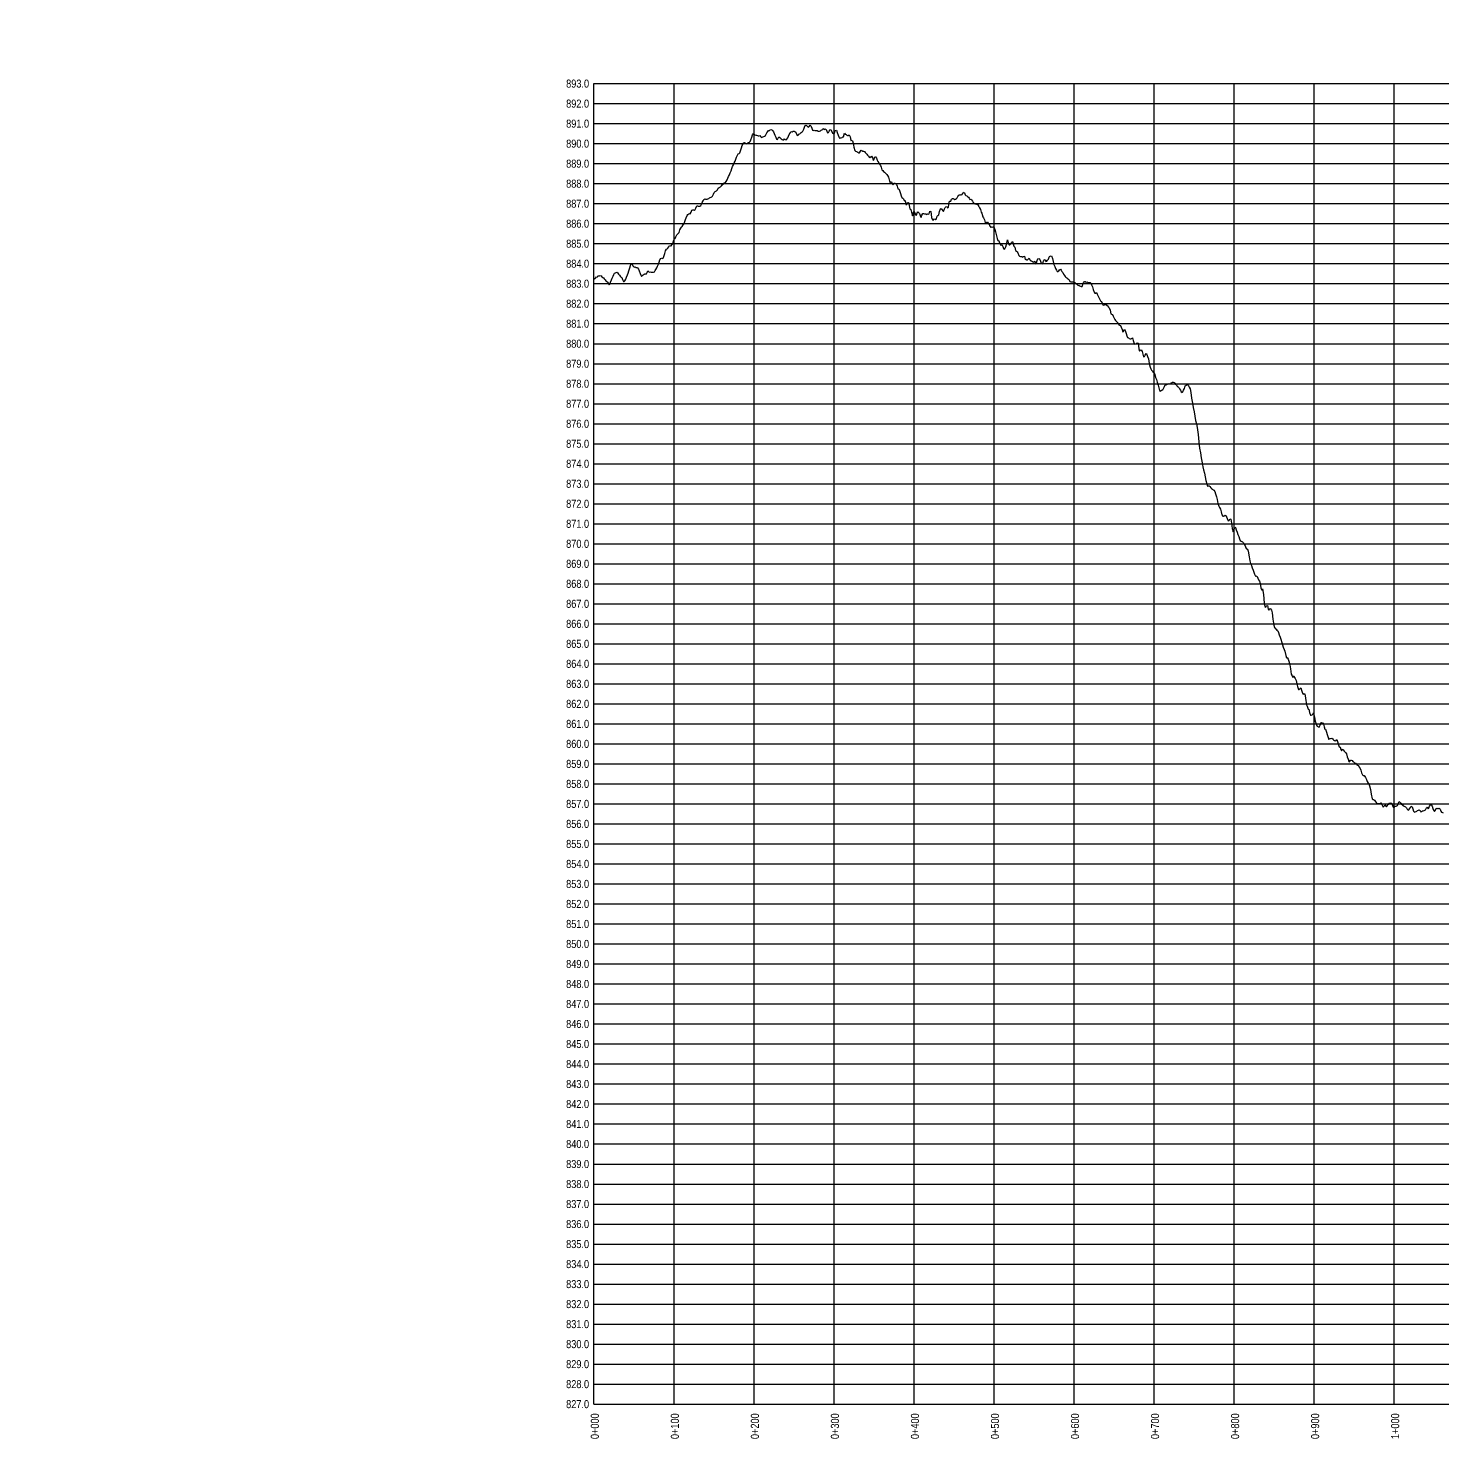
# Model space of a CAD drawing. Extents: x 473254 to 483871, y 6040471 to 6049084.
# Drawn here: x 480328 to 482095, y 6041198 to 6042960 of the extents above; entities that cross this region are included whole.
import ezdxf
from ezdxf.enums import TextEntityAlignment as Align

# ---------------------------------------------------------------- set-up
doc = ezdxf.new("R2010")
doc.units = 0
doc.header["$LTSCALE"] = 5
doc.header["$PDSIZE"] = 0.5
doc.layers.get('Defpoints').update_dxf_attribs({"color": 9})
doc.layers.add('C-RW-T', color=13, linetype='Continuous', lineweight=9)
for name, color, linetype in [('P-CROSSINGS-GRID', 8, 'Continuous'), ('P-CROSSINGS-LINE', 3, 'Continuous'), ('S-T7', 7, 'Continuous')]:
    doc.layers.add(name, color=color, linetype=linetype)
doc.styles.add('80', font='ARIALN.TTF', dxfattribs={"height": 10})
doc.styles.add('80CG', font='ARIALN.TTF', dxfattribs={"height": 10})
doc.dimstyles.new('Compass 5 000', dxfattribs={"dimscale": 5, "dimtxt": 9, "dimasz": 2, "dimexe": 0.2, "dimexo": 0.0625, "dimgap": 0.5, "dimtad": 0, "dimtih": 1, "dimtoh": 1, "dimzin": 0, "dimdsep": 46, "dimtxsty": '80CG', "dimcen": 0.1, "dimse1": 1, "dimse2": 1, "dimclrd": 256, "dimclrt": 256, "dimaunit": 1, "dimadec": 4, "dimazin": 0, "dimtfac": 0.06, "dimtofl": 0, "dimtmove": 0, "dimatfit": 1, "dimfxl": 0.2, "dimtolj": 1, "dimtzin": 0, "dimlwd": -1, "dimarcsym": 0})

# ---------------------------------------------------------------- blocks, each defined once
blk = doc.blocks.new('*D469')
at = {"layer": 'C-RW-T', "transparency": 16777216}
for p, q in [((479706.9, 6042950.2), (479710.5, 6042959.5)), ((479663.6, 6042838.3), (479569.4, 6042595.3)), ((479569.4, 6042595.3), (479559.4, 6042595.3))]:
    blk.add_line(p, q, dxfattribs=at)
for points in [[(479705.4, 6042950.8), (479708.5, 6042949.6), (479703.3, 6042940.9)], [(479662, 6042838.9), (479665.1, 6042837.7), (479667.2, 6042847.7)]]:
    blk.add_solid(points, dxfattribs=at)
at = {"layer": 'Defpoints', "color": 0, "transparency": 16777216}
for p in [(479667.2, 6042847.7), (480393.4, 6042673.4), (480357.3, 6042580.2)]:
    blk.add_point(p, dxfattribs=at)
at = {"layer": 'C-RW-T', "transparency": 16777216, "insert": (479519.8, 6042595.3), "char_height": 10, "attachment_point": 5, "style": '80CG'}
blk.add_mtext('\\A1;Veren\\P20.00 P/L R/W\\PPLA 190564', dxfattribs=at)

msp = doc.modelspace()

# ---------------------------------------------------------------- linework, layer by layer
at = {"layer": 'P-CROSSINGS-GRID'}
for p, q in [((481034.896, 6041241.37), (481034.896, 6042890.48)), ((481134.844, 6041241.37), (481134.844, 6042890.48)), ((481234.792, 6041241.37), (481234.792, 6042890.48)), ((481334.74, 6041241.37), (481334.74, 6042890.48)), ((481434.689, 6041241.37), (481434.689, 6042890.48)), ((481534.637, 6041241.37), (481534.637, 6042890.48)), ((481634.585, 6041241.37), (481634.585, 6042890.48)), ((481734.533, 6041241.37), (481734.533, 6042890.48)), ((481834.481, 6041241.37), (481834.481, 6042890.48)), ((481934.429, 6041241.37), (481934.429, 6042890.48)), ((482034.378, 6041241.37), (482034.378, 6042890.48))]:
    msp.add_line(p, q, dxfattribs=at)
at = {"layer": 'P-CROSSINGS-GRID', "flags": 128}
for points in [[(481034.896, 6042890.48), (483833.445, 6042890.48)], [(481034.896, 6042865.494), (483833.445, 6042865.494)], [(481034.896, 6042840.507), (483833.445, 6042840.507)], [(481034.896, 6042815.521), (483833.445, 6042815.521)], [(481034.896, 6042790.534), (483833.445, 6042790.534)], [(481034.896, 6042765.548), (483833.445, 6042765.548)], [(481034.896, 6042740.561), (483833.445, 6042740.561)], [(481034.896, 6042715.575), (483833.445, 6042715.575)], [(481034.896, 6042690.588), (483833.445, 6042690.588)], [(481034.896, 6042665.602), (483833.445, 6042665.602)], [(481034.896, 6042640.615), (483833.445, 6042640.615)], [(481034.896, 6042615.629), (483833.445, 6042615.629)], [(481034.896, 6042590.642), (483833.445, 6042590.642)], [(481034.896, 6042565.656), (483833.445, 6042565.656)], [(481034.896, 6042540.669), (483833.445, 6042540.669)], [(481034.896, 6042515.683), (483833.445, 6042515.683)], [(481034.896, 6042490.696), (483833.445, 6042490.696)], [(481034.896, 6042465.709), (483833.445, 6042465.709)], [(481034.896, 6042440.723), (483833.445, 6042440.723)], [(481034.896, 6042415.736), (483833.445, 6042415.736)], [(481034.896, 6042390.75), (483833.445, 6042390.75)], [(481034.896, 6042365.763), (483833.445, 6042365.763)], [(481034.896, 6042340.777), (483833.445, 6042340.777)], [(481034.896, 6042315.79), (483833.445, 6042315.79)], [(481034.896, 6042290.804), (483833.445, 6042290.804)], [(481034.896, 6042265.817), (483833.445, 6042265.817)], [(481034.896, 6042240.831), (483833.445, 6042240.831)], [(481034.896, 6042215.844), (483833.445, 6042215.844)], [(481034.896, 6042190.858), (483833.445, 6042190.858)], [(481034.896, 6042165.871), (483833.445, 6042165.871)], [(481034.896, 6042140.885), (483833.445, 6042140.885)], [(481034.896, 6042115.898), (483833.445, 6042115.898)], [(481034.896, 6042090.912), (483833.445, 6042090.912)], [(481034.896, 6042065.925), (483833.445, 6042065.925)], [(481034.896, 6042040.939), (483833.445, 6042040.939)], [(481034.896, 6042015.952), (483833.445, 6042015.952)], [(481034.896, 6041990.966), (483833.445, 6041990.966)], [(481034.896, 6041965.979), (483833.445, 6041965.979)], [(481034.896, 6041940.993), (483833.445, 6041940.993)], [(481034.896, 6041916.006), (483833.445, 6041916.006)], [(481034.896, 6041891.02), (483833.445, 6041891.02)], [(481034.896, 6041866.033), (483833.445, 6041866.033)], [(481034.896, 6041841.047), (483833.445, 6041841.047)], [(481034.896, 6041816.06), (483833.445, 6041816.06)], [(481034.896, 6041791.074), (483833.445, 6041791.074)], [(481034.896, 6041766.087), (483833.445, 6041766.087)], [(481034.896, 6041741.101), (483833.445, 6041741.101)], [(481034.896, 6041716.114), (483833.445, 6041716.114)], [(481034.896, 6041691.128), (483833.445, 6041691.128)], [(481034.896, 6041666.141), (483833.445, 6041666.141)], [(481034.896, 6041641.155), (483833.445, 6041641.155)], [(481034.896, 6041616.168), (483833.445, 6041616.168)], [(481034.896, 6041591.182), (483833.445, 6041591.182)], [(481034.896, 6041566.195), (483833.445, 6041566.195)], [(481034.896, 6041541.208), (483833.445, 6041541.208)], [(481034.896, 6041516.222), (483833.445, 6041516.222)], [(481034.896, 6041491.235), (483833.445, 6041491.235)], [(481034.896, 6041466.249), (483833.445, 6041466.249)], [(481034.896, 6041441.262), (483833.445, 6041441.262)], [(481034.896, 6041416.276), (483833.445, 6041416.276)], [(481034.896, 6041391.289), (483833.445, 6041391.289)], [(481034.896, 6041366.303), (483833.445, 6041366.303)], [(481034.896, 6041341.316), (483833.445, 6041341.316)], [(481034.896, 6041316.33), (483833.445, 6041316.33)], [(481034.896, 6041291.343), (483833.445, 6041291.343)], [(481034.896, 6041266.357), (483833.445, 6041266.357)], [(481034.896, 6041241.37), (483833.445, 6041241.37)]]:
    msp.add_lwpolyline(points, dxfattribs=at)
at = {"layer": 'P-CROSSINGS-LINE', "flags": 128}
msp.add_lwpolyline([(481034.896, 6042647.415), (481035.888, 6042646.823), (481036.88, 6042647.621), (481037.873, 6042649.012), (481038.865, 6042648.631), (481039.857, 6042650.263), (481040.849, 6042650.487), (481041.841, 6042650.327), (481042.833, 6042650.755), (481043.826, 6042650.328), (481044.818, 6042649.136), (481045.81, 6042648.268), (481046.802, 6042647.792), (481047.794, 6042646.424), (481048.787, 6042645.314), (481049.779, 6042644.181), (481050.771, 6042643.161), (481051.763, 6042642.577), (481052.755, 6042641.206), (481053.747, 6042639.184), (481054.74, 6042639.802), (481055.732, 6042642.657), (481056.724, 6042645.386), (481057.716, 6042647.574), (481058.708, 6042649.873), (481059.701, 6042652.085), (481060.693, 6042653.589), (481061.685, 6042654.139), (481062.677, 6042654.679), (481063.669, 6042654.817), (481064.661, 6042653.818), (481065.654, 6042652.599), (481066.646, 6042651.28), (481067.638, 6042650.046), (481068.63, 6042649.168), (481069.622, 6042648.194), (481070.615, 6042645.731), (481071.607, 6042643.255), (481072.599, 6042643.15), (481073.591, 6042644.202), (481074.583, 6042646.189), (481075.575, 6042648.917), (481076.568, 6042651.568), (481077.56, 6042653.91), (481078.552, 6042656.781), (481079.544, 6042660.273), (481080.536, 6042663.325), (481081.529, 6042665.415), (481082.521, 6042664.764), (481083.513, 6042663.057), (481084.505, 6042661.585), (481085.497, 6042661.269), (481086.489, 6042661.515), (481087.482, 6042660.889), (481088.474, 6042660.804), (481089.466, 6042660.271), (481090.458, 6042658.854), (481091.45, 6042656.665), (481092.443, 6042653.37), (481093.435, 6042651.137), (481094.427, 6042649.592), (481095.419, 6042650.634), (481096.411, 6042651.46), (481097.403, 6042652.339), (481098.396, 6042653.053), (481099.388, 6042652.843), (481100.38, 6042652.722), (481101.372, 6042654.66), (481102.364, 6042656.472), (481103.361, 6042655.249), (481104.358, 6042655.005), (481105.356, 6042655.335), (481106.353, 6042654.95), (481107.35, 6042654.925), (481108.347, 6042655.031), (481109.344, 6042655.082), (481110.341, 6042655.56), (481111.338, 6042656.899), (481112.335, 6042658.399), (481113.332, 6042660.338), (481114.329, 6042662.485), (481115.326, 6042664.942), (481116.323, 6042667.55), (481117.32, 6042670.431), (481118.317, 6042672.145), (481119.314, 6042672.249), (481120.311, 6042672.007), (481121.308, 6042672.27), (481122.306, 6042674.703), (481123.303, 6042678.281), (481124.3, 6042681.621), (481125.297, 6042683.696), (481126.294, 6042684.206), (481127.291, 6042685.038), (481128.288, 6042686.419), (481129.285, 6042688.171), (481130.282, 6042687.793), (481131.279, 6042687.918), (481132.276, 6042689.211), (481133.273, 6042690.481), (481134.27, 6042694.054), (481135.267, 6042696.482), (481136.264, 6042696.877), (481137.261, 6042699.02), (481138.258, 6042701.501), (481139.256, 6042702.496), (481140.253, 6042703.058), (481141.25, 6042704.661), (481142.247, 6042707.647), (481143.244, 6042709.956), (481144.241, 6042711.274), (481145.238, 6042711.955), (481146.235, 6042713.923), (481147.232, 6042715.068), (481148.229, 6042718.146), (481149.226, 6042720.635), (481150.223, 6042722.703), (481151.22, 6042725.539), (481152.217, 6042727.042), (481153.214, 6042727.939), (481154.211, 6042728.064), (481155.208, 6042727.706), (481156.206, 6042729.675), (481157.203, 6042732.303), (481158.2, 6042732.992), (481159.197, 6042732.626), (481160.194, 6042732.356), (481161.191, 6042733.087), (481162.188, 6042735.003), (481163.185, 6042737.853), (481164.182, 6042737.781), (481165.179, 6042737.356), (481166.176, 6042737.401), (481167.173, 6042737.417), (481168.17, 6042738.07), (481169.167, 6042739.802), (481170.164, 6042741.856), (481171.161, 6042744.22), (481172.158, 6042745.759), (481173.156, 6042746.396), (481174.153, 6042746.31), (481175.15, 6042746.251), (481176.147, 6042746.065), (481177.144, 6042746.48), (481178.141, 6042747.04), (481179.138, 6042747.649), (481180.135, 6042748.093), (481181.132, 6042748.568), (481182.129, 6042748.931), (481183.126, 6042749.997), (481184.123, 6042752.365), (481185.12, 6042754.64), (481186.117, 6042755.724), (481187.114, 6042756.112), (481188.111, 6042756.535), (481189.108, 6042757.776), (481190.106, 6042759.662), (481191.103, 6042760.852), (481192.1, 6042761.174), (481193.097, 6042761.571), (481194.094, 6042762.733), (481195.091, 6042764.003), (481196.088, 6042764.951), (481197.085, 6042765.966), (481198.082, 6042766.683), (481199.079, 6042766.938), (481200.076, 6042768.124), (481201.073, 6042770.347), (481202.07, 6042772.438), (481203.067, 6042774.365), (481204.064, 6042776.624), (481205.061, 6042779.068), (481206.058, 6042781.579), (481207.056, 6042784.356), (481208.053, 6042786.968), (481209.05, 6042789.18), (481210.047, 6042791.475), (481211.044, 6042793.693), (481212.041, 6042795.925), (481213.038, 6042798.516), (481214.035, 6042801.175), (481215.032, 6042802.769), (481216.029, 6042803.329), (481217.026, 6042804.104), (481218.023, 6042806.476), (481219.02, 6042810.133), (481220.017, 6042813.027), (481221.014, 6042815.136), (481222.011, 6042816.512), (481223.008, 6042817.004), (481224.006, 6042816.08), (481225.003, 6042815.093), (481226, 6042815.695), (481226.997, 6042816.342), (481227.994, 6042816.745), (481228.991, 6042817.359), (481229.988, 6042818.086), (481230.985, 6042820.097), (481231.982, 6042823.606), (481232.979, 6042826.552), (481233.976, 6042828.006), (481234.973, 6042827.297), (481235.97, 6042826.426), (481236.967, 6042826.202), (481237.964, 6042826.181), (481238.961, 6042825.705), (481239.958, 6042825.226), (481240.956, 6042825.253), (481241.953, 6042825.491), (481242.95, 6042824.488), (481243.947, 6042823.251), (481244.944, 6042823.581), (481245.941, 6042824.139), (481246.938, 6042824.346), (481247.935, 6042824.844), (481248.932, 6042825.757), (481249.929, 6042827.368), (481250.926, 6042828.847), (481251.923, 6042830.464), (481252.92, 6042831.755), (481253.917, 6042831.908), (481254.914, 6042832.653), (481255.911, 6042833.049), (481256.908, 6042832.637), (481257.906, 6042831.723), (481258.903, 6042830.032), (481259.9, 6042828.17), (481260.897, 6042826.011), (481261.894, 6042823.439), (481262.891, 6042821.123), (481263.888, 6042820.719), (481264.885, 6042822.232), (481265.882, 6042823.922), (481266.879, 6042823.065), (481267.876, 6042822.176), (481268.873, 6042821.416), (481269.87, 6042820.543), (481270.867, 6042820.051), (481271.864, 6042820.274), (481272.861, 6042821.275), (481273.858, 6042820.7), (481274.855, 6042820.249), (481275.853, 6042820.913), (481276.85, 6042822.859), (481277.847, 6042824.778), (481278.844, 6042826.761), (481279.841, 6042828.511), (481280.838, 6042830.666), (481281.835, 6042830.385), (481282.832, 6042830.296), (481283.829, 6042831.036), (481284.826, 6042830.983), (481285.823, 6042830.524), (481286.82, 6042829.642), (481287.817, 6042827.386), (481288.814, 6042825.751), (481289.811, 6042826.218), (481290.808, 6042827.086), (481291.805, 6042827.683), (481292.803, 6042828.605), (481293.8, 6042829.468), (481294.797, 6042830.048), (481295.794, 6042831.225), (481296.791, 6042833.681), (481297.788, 6042836.119), (481298.785, 6042837.97), (481299.782, 6042838.541), (481300.779, 6042837.696), (481301.776, 6042836.282), (481302.773, 6042835.945), (481303.77, 6042836.71), (481304.767, 6042838.603), (481305.764, 6042837.779), (481306.761, 6042834.875), (481307.758, 6042832.275), (481308.755, 6042831.945), (481309.753, 6042832.112), (481310.75, 6042832.049), (481311.747, 6042832.013), (481312.744, 6042832.044), (481313.741, 6042831.964), (481314.738, 6042831.106), (481315.735, 6042831.089), (481316.732, 6042831.128), (481317.729, 6042831.573), (481318.726, 6042832.375), (481319.723, 6042832.799), (481320.72, 6042834.459), (481321.717, 6042833.977), (481322.714, 6042833.262), (481323.711, 6042833.992), (481324.708, 6042833.233), (481325.705, 6042831.105), (481326.703, 6042828.937), (481327.7, 6042829.546), (481328.697, 6042831.068), (481329.694, 6042832.496), (481330.691, 6042833.219), (481331.688, 6042831.52), (481332.685, 6042828.678), (481333.682, 6042828.077), (481334.679, 6042827.864), (481335.676, 6042830.321), (481336.673, 6042831.959), (481337.67, 6042832.336), (481338.667, 6042829.578), (481339.664, 6042826.174), (481340.661, 6042823.972), (481341.658, 6042822.303), (481342.655, 6042822.671), (481343.653, 6042822.803), (481344.65, 6042823.083), (481345.647, 6042824.039), (481346.644, 6042823.824), (481347.641, 6042828.365), (481348.638, 6042827.318), (481349.637, 6042826.673), (481350.635, 6042826.131), (481351.634, 6042825.544), (481352.633, 6042825.745), (481353.632, 6042826.378), (481354.631, 6042824.135), (481355.63, 6042819.367), (481356.628, 6042819.686), (481357.627, 6042819.143), (481358.626, 6042816.039), (481359.625, 6042811.049), (481360.624, 6042806.739), (481361.622, 6042806.249), (481362.621, 6042805.759), (481363.62, 6042805.183), (481364.619, 6042804.68), (481365.618, 6042804.182), (481366.617, 6042804.078), (481367.615, 6042806.133), (481368.614, 6042807.464), (481369.613, 6042806.784), (481370.612, 6042806.256), (481371.611, 6042806.034), (481372.609, 6042805.493), (481373.608, 6042804.453), (481374.607, 6042803.413), (481375.606, 6042802.371), (481376.605, 6042801.074), (481377.604, 6042799.793), (481378.602, 6042798.759), (481379.601, 6042798.013), (481380.6, 6042798.962), (481381.599, 6042799.758), (481382.598, 6042797.638), (481383.596, 6042794.587), (481384.595, 6042795.073), (481385.594, 6042799.01), (481386.593, 6042798.91), (481387.592, 6042797.209), (481388.591, 6042794.792), (481389.589, 6042793.041), (481390.588, 6042791.431), (481391.587, 6042789.907), (481392.586, 6042787.953), (481393.585, 6042785.968), (481394.584, 6042782.575), (481395.582, 6042781.908), (481396.581, 6042780.835), (481397.58, 6042779.812), (481398.579, 6042778.893), (481399.578, 6042777.993), (481400.576, 6042776.876), (481401.575, 6042775.561), (481402.574, 6042773.644), (481403.573, 6042770.183), (481404.572, 6042767.138), (481405.571, 6042767.685), (481406.569, 6042767.561), (481407.568, 6042764.842), (481408.567, 6042763.993), (481409.566, 6042766.142), (481410.565, 6042766.276), (481411.563, 6042765.679), (481412.562, 6042764.465), (481413.561, 6042762.307), (481414.56, 6042758.885), (481415.559, 6042758.945), (481416.558, 6042756.999), (481417.556, 6042753.197), (481418.555, 6042750.376), (481419.554, 6042748.066), (481420.553, 6042747.326), (481421.552, 6042746.406), (481422.55, 6042743.726), (481423.549, 6042744.539), (481424.548, 6042739.323), (481425.547, 6042739.359), (481426.546, 6042741.805), (481427.545, 6042741.765), (481428.543, 6042738.381), (481429.542, 6042734.13), (481430.541, 6042733.245), (481431.54, 6042729.94), (481432.539, 6042725.427), (481433.537, 6042727.841), (481434.536, 6042730.806), (481435.535, 6042729.142), (481436.534, 6042726.695), (481437.533, 6042725.958), (481438.532, 6042728.931), (481439.53, 6042730.434), (481440.529, 6042728.881), (481441.528, 6042728.066), (481442.527, 6042724.333), (481443.526, 6042723.358), (481444.524, 6042726.107), (481445.523, 6042728.385), (481446.522, 6042728.321), (481447.521, 6042727.798), (481448.52, 6042727.951), (481449.519, 6042727.818), (481450.517, 6042726.962), (481451.516, 6042727.948), (481452.515, 6042727.178), (481453.514, 6042727.984), (481454.513, 6042731.078), (481455.511, 6042730.723), (481456.51, 6042723.209), (481457.509, 6042720.366), (481458.508, 6042719.816), (481459.507, 6042720.955), (481460.506, 6042721.681), (481461.503, 6042720.355), (481462.5, 6042721.398), (481463.496, 6042724.814), (481464.493, 6042725.777), (481465.49, 6042726.396), (481466.487, 6042730.83), (481467.484, 6042734.034), (481468.481, 6042734.474), (481469.478, 6042733.381), (481470.475, 6042731.505), (481471.472, 6042730.841), (481472.469, 6042734.237), (481473.466, 6042735.603), (481474.463, 6042736.524), (481475.46, 6042736.906), (481476.457, 6042735.23), (481477.454, 6042736.144), (481478.451, 6042742.877), (481479.448, 6042743.766), (481480.445, 6042743.776), (481481.444, 6042746.211), (481482.444, 6042746.772), (481483.443, 6042746.799), (481484.443, 6042746.327), (481485.442, 6042745.875), (481486.442, 6042745.981), (481487.441, 6042746.921), (481488.441, 6042747.943), (481489.44, 6042749.479), (481490.439, 6042751.001), (481491.439, 6042751.573), (481492.438, 6042751.63), (481493.438, 6042752.018), (481494.437, 6042751.483), (481495.437, 6042753.201), (481496.436, 6042754.956), (481497.436, 6042754.019), (481498.435, 6042751.388), (481499.435, 6042750.565), (481500.434, 6042750.08), (481501.433, 6042749.439), (481502.433, 6042748.467), (481503.432, 6042747.481), (481504.432, 6042745.814), (481505.431, 6042746.211), (481506.431, 6042745.337), (481507.43, 6042743.552), (481508.43, 6042742.129), (481509.429, 6042740.769), (481510.429, 6042740.415), (481511.428, 6042740.142), (481512.427, 6042739.804), (481513.427, 6042739.665), (481514.426, 6042739.042), (481515.426, 6042737.134), (481516.425, 6042735.149), (481517.425, 6042733.164), (481518.424, 6042729.871), (481519.424, 6042728.521), (481520.423, 6042723.875), (481521.423, 6042722.869), (481522.422, 6042720.427), (481523.421, 6042716.91), (481524.421, 6042715.667), (481525.42, 6042717.299), (481526.42, 6042717.297), (481527.419, 6042715.361), (481528.419, 6042714.797), (481529.418, 6042712.218), (481530.418, 6042710.672), (481531.417, 6042711.622), (481532.417, 6042711.328), (481533.416, 6042711.699), (481534.415, 6042711.641), (481535.415, 6042708.416), (481536.414, 6042705.403), (481537.414, 6042700.407), (481538.413, 6042697.182), (481539.413, 6042694.678), (481540.412, 6042694.278), (481541.412, 6042691.414), (481542.411, 6042689.282), (481543.411, 6042688.416), (481544.41, 6042689.432), (481545.409, 6042687.214), (481546.409, 6042684.489), (481547.408, 6042683.748), (481548.408, 6042684.857), (481549.407, 6042686.631), (481550.407, 6042691.254), (481551.406, 6042695.4), (481552.406, 6042690.363), (481553.405, 6042689.172), (481554.405, 6042688.983), (481555.404, 6042690.206), (481556.403, 6042692.202), (481557.403, 6042693.168), (481558.402, 6042690.196), (481559.402, 6042687.482), (481560.401, 6042686.038), (481561.401, 6042682.024), (481562.4, 6042681.066), (481563.4, 6042680.279), (481564.399, 6042678.925), (481565.399, 6042675.795), (481566.398, 6042675.08), (481567.397, 6042674.497), (481568.397, 6042674.427), (481569.396, 6042674.399), (481570.396, 6042673.823), (481571.395, 6042674.562), (481572.395, 6042674.802), (481573.394, 6042670.97), (481574.394, 6042671.152), (481575.393, 6042670.178), (481576.393, 6042670.371), (481577.392, 6042671.431), (481578.391, 6042672.365), (481579.391, 6042670.2), (481580.39, 6042669.143), (481581.39, 6042669.283), (481582.389, 6042668.309), (481583.389, 6042667.489), (481584.388, 6042668.051), (481585.388, 6042668.672), (481586.387, 6042665.067), (481587.387, 6042666.607), (481588.386, 6042669.663), (481589.385, 6042671.775), (481590.385, 6042672.032), (481591.384, 6042671.417), (481592.384, 6042668.69), (481593.383, 6042666.016), (481594.383, 6042665.508), (481595.382, 6042666.381), (481596.382, 6042668.587), (481597.381, 6042670.331), (481598.381, 6042670.627), (481599.38, 6042668.282), (481600.38, 6042668.859), (481601.379, 6042669.94), (481602.378, 6042671.327), (481603.378, 6042673.626), (481604.377, 6042675.521), (481605.377, 6042675.125), (481606.376, 6042675.329), (481607.376, 6042671.971), (481608.375, 6042668.353), (481609.375, 6042664.524), (481610.374, 6042661.897), (481611.374, 6042659.713), (481612.373, 6042657.459), (481613.372, 6042655.843), (481614.372, 6042655.752), (481615.371, 6042656.779), (481616.371, 6042657.976), (481617.37, 6042658.858), (481618.37, 6042657.334), (481619.369, 6042655.99), (481620.369, 6042654.343), (481621.368, 6042652.424), (481622.368, 6042650.766), (481623.367, 6042649.41), (481624.366, 6042648.631), (481625.366, 6042647.851), (481626.365, 6042646.912), (481627.365, 6042646.081), (481628.364, 6042645.413), (481629.364, 6042643.215), (481630.363, 6042642.791), (481631.363, 6042643.087), (481632.362, 6042642.963), (481633.362, 6042642.868), (481634.361, 6042642.462), (481635.36, 6042641.936), (481636.36, 6042641.088), (481637.359, 6042640.542), (481638.359, 6042639.671), (481639.358, 6042638.289), (481640.358, 6042638.68), (481641.357, 6042637.957), (481642.357, 6042637.453), (481643.356, 6042637), (481644.356, 6042636.988), (481645.355, 6042639.594), (481646.354, 6042641.672), (481647.354, 6042643.269), (481648.353, 6042643.273), (481649.353, 6042642.385), (481650.352, 6042642.719), (481651.352, 6042642.324), (481652.351, 6042642.214), (481653.351, 6042642.214), (481654.35, 6042642.062), (481655.35, 6042641.032), (481656.349, 6042639.152), (481657.348, 6042636.68), (481658.348, 6042633.162), (481659.347, 6042629.815), (481660.347, 6042628.643), (481661.346, 6042628.685), (481662.346, 6042629.45), (481663.345, 6042627.563), (481664.345, 6042625.186), (481665.344, 6042623.489), (481666.344, 6042621.585), (481667.343, 6042619.182), (481668.342, 6042618.208), (481669.342, 6042616.654), (481670.341, 6042614.292), (481671.341, 6042613.721), (481672.34, 6042614.043), (481673.34, 6042614.61), (481674.339, 6042614.672), (481675.339, 6042613.503), (481676.338, 6042612.838), (481677.338, 6042611.226), (481678.337, 6042610.451), (481679.336, 6042607.645), (481680.336, 6042603.047), (481681.335, 6042602.402), (481682.335, 6042601.988), (481683.334, 6042599.922), (481684.334, 6042597.626), (481685.333, 6042595.918), (481686.333, 6042594.498), (481687.332, 6042593.347), (481688.332, 6042592.336), (481689.331, 6042591.235), (481690.33, 6042589.275), (481691.33, 6042588.565), (481692.329, 6042588.198), (481693.329, 6042586.286), (481694.328, 6042583.476), (481695.328, 6042580.288), (481696.327, 6042581.061), (481697.327, 6042583.966), (481698.326, 6042581.9), (481699.326, 6042578.46), (481700.325, 6042575.261), (481701.324, 6042573.288), (481702.324, 6042572.937), (481703.323, 6042572.02), (481704.323, 6042571.675), (481705.322, 6042571.651), (481706.322, 6042572.04), (481707.321, 6042572.918), (481708.321, 6042569.469), (481709.32, 6042565.951), (481710.32, 6042565.214), (481711.319, 6042565.545), (481712.318, 6042566.069), (481713.318, 6042566.568), (481714.317, 6042566.232), (481715.317, 6042559.269), (481716.316, 6042556.384), (481717.316, 6042557.39), (481718.315, 6042558.063), (481719.315, 6042555.779), (481720.314, 6042552.383), (481721.314, 6042549.418), (481722.313, 6042549.493), (481723.312, 6042551.403), (481724.312, 6042553.38), (481725.311, 6042552.061), (481726.311, 6042549.457), (481727.31, 6042546.873), (481728.31, 6042541.1), (481729.309, 6042536.295), (481730.309, 6042534.156), (481731.308, 6042532.674), (481732.308, 6042531.191), (481733.307, 6042529.877), (481734.306, 6042529.374), (481735.306, 6042527.123), (481736.305, 6042523.262), (481737.305, 6042520.795), (481738.304, 6042517.544), (481739.304, 6042513.934), (481740.303, 6042510.539), (481741.303, 6042507.367), (481742.302, 6042506.258), (481743.302, 6042507.238), (481744.301, 6042508.056), (481745.3, 6042507.867), (481746.3, 6042509.606), (481747.299, 6042512.272), (481748.299, 6042514.191), (481749.298, 6042514.3), (481750.298, 6042514.807), (481751.297, 6042515.028), (481752.297, 6042515.38), (481753.296, 6042515.866), (481754.296, 6042515.615), (481755.295, 6042515.442), (481756.294, 6042516.799), (481757.294, 6042517.602), (481758.293, 6042517.376), (481759.293, 6042517.167), (481760.292, 6042516.416), (481761.292, 6042515.211), (481762.291, 6042514.107), (481763.291, 6042512.794), (481764.29, 6042511.927), (481765.29, 6042510.885), (481766.289, 6042509.447), (481767.289, 6042507.613), (481768.288, 6042505.54), (481769.287, 6042504.788), (481770.287, 6042505.624), (481771.286, 6042507.58), (481772.286, 6042509.486), (481773.285, 6042513.184), (481774.285, 6042513.641), (481775.284, 6042514.385), (481776.284, 6042514.633), (481777.283, 6042513.15), (481778.283, 6042511.14), (481779.282, 6042509.191), (481780.281, 6042504.623), (481781.281, 6042497.678), (481782.28, 6042491.321), (481783.276, 6042485.817), (481784.271, 6042480.452), (481785.266, 6042474.994), (481786.261, 6042469.835), (481787.257, 6042465.512), (481788.252, 6042460.915), (481789.247, 6042452.184), (481790.243, 6042443.168), (481791.238, 6042434.974), (481792.233, 6042429.296), (481793.228, 6042422.946), (481794.224, 6042416.747), (481795.219, 6042411.826), (481796.214, 6042407.999), (481797.209, 6042404.054), (481798.205, 6042399.343), (481799.2, 6042394.665), (481800.195, 6042390.456), (481801.191, 6042387.787), (481802.186, 6042387.938), (481803.181, 6042388.308), (481804.176, 6042387.138), (481805.172, 6042385.588), (481806.167, 6042384.593), (481807.162, 6042383.993), (481808.158, 6042383.289), (481809.153, 6042382.616), (481810.148, 6042381.056), (481811.143, 6042377.948), (481812.139, 6042374.561), (481813.134, 6042370.885), (481814.129, 6042366.247), (481815.124, 6042362.863), (481816.12, 6042360.979), (481817.115, 6042359.136), (481818.11, 6042355.571), (481819.106, 6042351.963), (481820.101, 6042350.388), (481821.096, 6042350.138), (481822.091, 6042350.86), (481823.087, 6042351.336), (481824.082, 6042350.729), (481825.077, 6042348.711), (481826.072, 6042345.954), (481827.068, 6042344.264), (481828.063, 6042345.028), (481829.058, 6042347.038), (481830.054, 6042346.402), (481831.049, 6042341.529), (481832.044, 6042334.789), (481833.039, 6042330.795), (481834.035, 6042332.719), (481835.03, 6042336.517), (481836.025, 6042336.167), (481837.021, 6042333.136), (481838.016, 6042330.178), (481839.011, 6042327.45), (481840.006, 6042324.716), (481841.002, 6042321.828), (481841.997, 6042319.926), (481842.992, 6042319.103), (481843.987, 6042318.58), (481844.983, 6042318.1), (481845.978, 6042317.099), (481846.973, 6042315.37), (481847.969, 6042313.276), (481848.964, 6042310.748), (481849.959, 6042309.315), (481850.954, 6042309.171), (481851.95, 6042306.404), (481852.945, 6042299.52), (481853.94, 6042294.395), (481854.936, 6042291.204), (481855.931, 6042288.425), (481856.926, 6042285.539), (481857.921, 6042282.842), (481858.917, 6042280.366), (481859.912, 6042277.724), (481860.907, 6042275.204), (481861.902, 6042275.698), (481862.898, 6042274.981), (481863.893, 6042272.618), (481864.888, 6042270.705), (481865.884, 6042269.023), (481866.879, 6042266.094), (481867.874, 6042260.606), (481868.869, 6042257.815), (481869.865, 6042259.407), (481870.86, 6042252.397), (481871.855, 6042241.398), (481872.85, 6042237.495), (481873.846, 6042236.573), (481874.841, 6042238.46), (481875.836, 6042238.56), (481876.832, 6042234.275), (481877.827, 6042232.873), (481878.822, 6042234.875), (481879.817, 6042234.321), (481880.813, 6042232.943), (481881.808, 6042229.334), (481882.803, 6042221.524), (481883.799, 6042213.987), (481884.794, 6042211.201), (481885.789, 6042209.466), (481886.784, 6042208.996), (481887.78, 6042207.828), (481888.775, 6042206.879), (481889.77, 6042204.897), (481890.765, 6042202.221), (481891.761, 6042199.194), (481892.756, 6042196.827), (481893.751, 6042192.667), (481894.747, 6042189.626), (481895.742, 6042186.577), (481896.737, 6042183.714), (481897.732, 6042181.548), (481898.728, 6042176.431), (481899.723, 6042173.379), (481900.718, 6042173.874), (481901.714, 6042171.452), (481902.709, 6042169.166), (481903.704, 6042164.649), (481904.699, 6042159.509), (481905.695, 6042152.791), (481906.69, 6042150.727), (481907.685, 6042148.682), (481908.68, 6042150.691), (481909.676, 6042148.882), (481910.671, 6042147.698), (481911.666, 6042144.851), (481912.662, 6042140.883), (481913.657, 6042137.556), (481914.652, 6042133.849), (481915.647, 6042133.591), (481916.643, 6042134.972), (481917.638, 6042135.91), (481918.633, 6042132.752), (481919.628, 6042129.123), (481920.628, 6042128.017), (481921.627, 6042128.465), (481922.626, 6042128.311), (481923.625, 6042123.043), (481924.624, 6042114.464), (481925.623, 6042112.798), (481926.622, 6042109.283), (481927.621, 6042109.025), (481928.621, 6042105.109), (481929.62, 6042101.87), (481930.619, 6042101.731), (481931.618, 6042102.312), (481932.617, 6042102.821), (481933.616, 6042104.815), (481934.615, 6042098.843), (481935.614, 6042094.309), (481936.614, 6042090.768), (481937.613, 6042088.568), (481938.612, 6042088.137), (481939.611, 6042087.271), (481940.61, 6042086.87), (481941.609, 6042089.226), (481942.608, 6042092.184), (481943.607, 6042092.678), (481944.607, 6042091.864), (481945.606, 6042092.224), (481946.605, 6042087.192), (481947.604, 6042084.332), (481948.603, 6042084.19), (481949.602, 6042080.643), (481950.601, 6042077.385), (481951.6, 6042073.767), (481952.6, 6042071.211), (481953.599, 6042072.877), (481954.598, 6042072.707), (481955.597, 6042072.391), (481956.596, 6042072.982), (481957.595, 6042071.874), (481958.594, 6042070.731), (481959.593, 6042069.958), (481960.592, 6042069.694), (481961.592, 6042070.253), (481962.591, 6042071.383), (481963.59, 6042068.946), (481964.589, 6042064.515), (481965.588, 6042062.256), (481966.587, 6042061.702), (481967.586, 6042058.879), (481968.585, 6042057.333), (481969.585, 6042059.117), (481970.584, 6042058.348), (481971.583, 6042056.918), (481972.582, 6042055.751), (481973.581, 6042055.002), (481974.58, 6042053.519), (481975.579, 6042049.568), (481976.578, 6042046.657), (481977.578, 6042043.984), (481978.577, 6042043.399), (481979.576, 6042045.416), (481980.575, 6042045.461), (481981.574, 6042044.958), (481982.573, 6042043.833), (481983.572, 6042043.618), (481984.571, 6042042.164), (481985.571, 6042041.919), (481986.57, 6042041.773), (481987.569, 6042039.71), (481988.568, 6042039.157), (481989.567, 6042038.663), (481990.566, 6042036.854), (481991.565, 6042035.224), (481992.564, 6042032.929), (481993.563, 6042029.793), (481994.563, 6042027.202), (481995.562, 6042026.432), (481996.561, 6042026.465), (481997.56, 6042025.171), (481998.559, 6042023.715), (481999.558, 6042021.566), (482000.557, 6042018.857), (482001.556, 6042016.7), (482002.556, 6042016.194), (482003.555, 6042013.29), (482004.554, 6042008.909), (482005.553, 6042003.275), (482006.552, 6041997.091), (482007.551, 6041996.221), (482008.55, 6041996.388), (482009.549, 6041995.554), (482010.549, 6041994.145), (482011.548, 6041992.657), (482012.547, 6041991.678), (482013.546, 6041991.372), (482014.545, 6041991.544), (482015.544, 6041991.546), (482016.543, 6041991.314), (482017.542, 6041992.148), (482018.542, 6041990.957), (482019.541, 6041988.633), (482020.54, 6041986.751), (482021.539, 6041988.282), (482022.538, 6041989.734), (482023.537, 6041988.526), (482024.536, 6041987.165), (482025.535, 6041988.413), (482026.535, 6041990.078), (482027.534, 6041990.781), (482028.533, 6041991.998), (482029.532, 6041992.366), (482030.531, 6041991.718), (482031.53, 6041990.349), (482032.529, 6041987.554), (482033.528, 6041986.304), (482034.527, 6041987.29), (482035.527, 6041988.029), (482036.526, 6041988.155), (482037.525, 6041988.308), (482038.524, 6041989.087), (482039.523, 6041992.383), (482040.522, 6041993.702), (482041.521, 6041992.606), (482042.52, 6041991.658), (482043.52, 6041990.738), (482044.519, 6041989.619), (482045.518, 6041988.48), (482046.517, 6041988.034), (482047.516, 6041987.703), (482048.515, 6041987.173), (482049.514, 6041986.114), (482050.513, 6041984.235), (482051.513, 6041982.91), (482052.512, 6041983.328), (482053.511, 6041984.788), (482054.51, 6041986.36), (482055.509, 6041987.895), (482056.508, 6041987.341), (482057.507, 6041984.583), (482058.506, 6041981.904), (482059.506, 6041980.543), (482060.505, 6041980.815), (482061.504, 6041981.628), (482062.503, 6041982.035), (482063.502, 6041982.527), (482064.501, 6041983.144), (482065.5, 6041983.654), (482066.499, 6041982.811), (482067.498, 6041981.02), (482068.498, 6041981.335), (482069.497, 6041982.088), (482070.496, 6041982.05), (482071.495, 6041982.631), (482072.494, 6041983.221), (482073.493, 6041983.692), (482074.492, 6041985.942), (482075.491, 6041986.724), (482076.491, 6041984.714), (482077.49, 6041985.628), (482078.489, 6041988.054), (482079.488, 6041989.716), (482080.487, 6041989.764), (482081.486, 6041987.957), (482082.485, 6041985.253), (482083.484, 6041982.957), (482084.484, 6041981.613), (482085.483, 6041982.684), (482086.482, 6041984.636), (482087.481, 6041985.655), (482088.48, 6041985.375), (482089.479, 6041985.239), (482090.478, 6041985.425), (482091.477, 6041984.488), (482092.477, 6041981.662), (482093.476, 6041980.489), (482094.475, 6041980.231), (482095.474, 6041979.582)], dxfattribs=at)

# ---------------------------------------------------------------- texts
at = {"style": '80'}
for s, p in [('0+000', (481035.945, 6041229.85)), ('0+100', (481135.893, 6041229.85)), ('0+200', (481235.841, 6041229.85)), ('0+300', (481335.79, 6041229.85)), ('0+400', (481435.738, 6041229.85)), ('0+500', (481535.686, 6041229.85)), ('0+600', (481635.634, 6041229.85)), ('0+700', (481735.582, 6041229.85)), ('0+800', (481835.53, 6041229.85)), ('0+900', (481935.479, 6041229.85)), ('1+000', (482035.427, 6041229.85))]:
    msp.add_text(s, height=9.9948, rotation=90, dxfattribs=at).set_placement(p, align=Align.MIDDLE_RIGHT)
at = {"layer": 'S-T7', "style": '80'}
for s, p in [('893.0', (481028.8, 6042890.448)), ('892.0', (481028.8, 6042865.461)), ('891.0', (481028.8, 6042840.475)), ('890.0', (481028.8, 6042815.488)), ('889.0', (481028.8, 6042790.502)), ('888.0', (481028.8, 6042765.515)), ('887.0', (481028.8, 6042740.529)), ('886.0', (481028.8, 6042715.542)), ('885.0', (481028.8, 6042690.556)), ('884.0', (481028.8, 6042665.569)), ('883.0', (481028.8, 6042640.583)), ('882.0', (481028.8, 6042615.596)), ('881.0', (481028.8, 6042590.61)), ('880.0', (481028.8, 6042565.623)), ('879.0', (481028.8, 6042540.637)), ('878.0', (481028.8, 6042515.65)), ('877.0', (481028.8, 6042490.664)), ('876.0', (481028.8, 6042465.677)), ('875.0', (481028.8, 6042440.691)), ('874.0', (481028.8, 6042415.704)), ('873.0', (481028.8, 6042390.718)), ('872.0', (481028.8, 6042365.731)), ('871.0', (481028.8, 6042340.744)), ('870.0', (481028.8, 6042315.758)), ('869.0', (481028.8, 6042290.771)), ('868.0', (481028.8, 6042265.785)), ('867.0', (481028.8, 6042240.798)), ('866.0', (481028.8, 6042215.812)), ('865.0', (481028.8, 6042190.825)), ('864.0', (481028.8, 6042165.839)), ('863.0', (481028.8, 6042140.852)), ('862.0', (481028.8, 6042115.866)), ('861.0', (481028.8, 6042090.879)), ('860.0', (481028.8, 6042065.893)), ('859.0', (481028.8, 6042040.906)), ('858.0', (481028.8, 6042015.92)), ('857.0', (481028.8, 6041990.933)), ('856.0', (481028.8, 6041965.947)), ('855.0', (481028.8, 6041940.96)), ('854.0', (481028.8, 6041915.974)), ('853.0', (481028.8, 6041890.987)), ('852.0', (481028.8, 6041866.001)), ('851.0', (481028.8, 6041841.014)), ('850.0', (481028.8, 6041816.028)), ('849.0', (481028.8, 6041791.041)), ('848.0', (481028.8, 6041766.055)), ('847.0', (481028.8, 6041741.068)), ('846.0', (481028.8, 6041716.082)), ('845.0', (481028.8, 6041691.095)), ('844.0', (481028.8, 6041666.109)), ('843.0', (481028.8, 6041641.122)), ('842.0', (481028.8, 6041616.136)), ('841.0', (481028.8, 6041591.149)), ('840.0', (481028.8, 6041566.163)), ('839.0', (481028.8, 6041541.176)), ('838.0', (481028.8, 6041516.19)), ('837.0', (481028.8, 6041491.203)), ('836.0', (481028.8, 6041466.217)), ('835.0', (481028.8, 6041441.23)), ('834.0', (481028.8, 6041416.243)), ('833.0', (481028.8, 6041391.257)), ('832.0', (481028.8, 6041366.27)), ('831.0', (481028.8, 6041341.284)), ('830.0', (481028.8, 6041316.297)), ('829.0', (481028.8, 6041291.311)), ('828.0', (481028.8, 6041266.324)), ('827.0', (481028.8, 6041241.338))]:
    msp.add_text(s, height=9.9946, dxfattribs=at).set_placement(p, align=Align.MIDDLE_RIGHT)

# ---------------------------------------------------------------- dimensions: what is measured, and where the dimension line sits
at = {"layer": 'C-RW-T', "color": 3}
dim = msp.add_linear_dim(base=(479667.196, 6042847.672), p1=(480393.387, 6042673.444), p2=(480357.272, 6042580.25), angle=248.817389, text='Veren\\P20.00 P/L R/W\\PPLA 190564', dimstyle='Compass 5 000', dxfattribs=at)
dim.commit()
dim.dimension.update_dxf_attribs({"geometry": '*D469', "text_midpoint": (479519.849, 6042595.28), "dimtype": 161})

doc.saveas('drawing.dxf')
